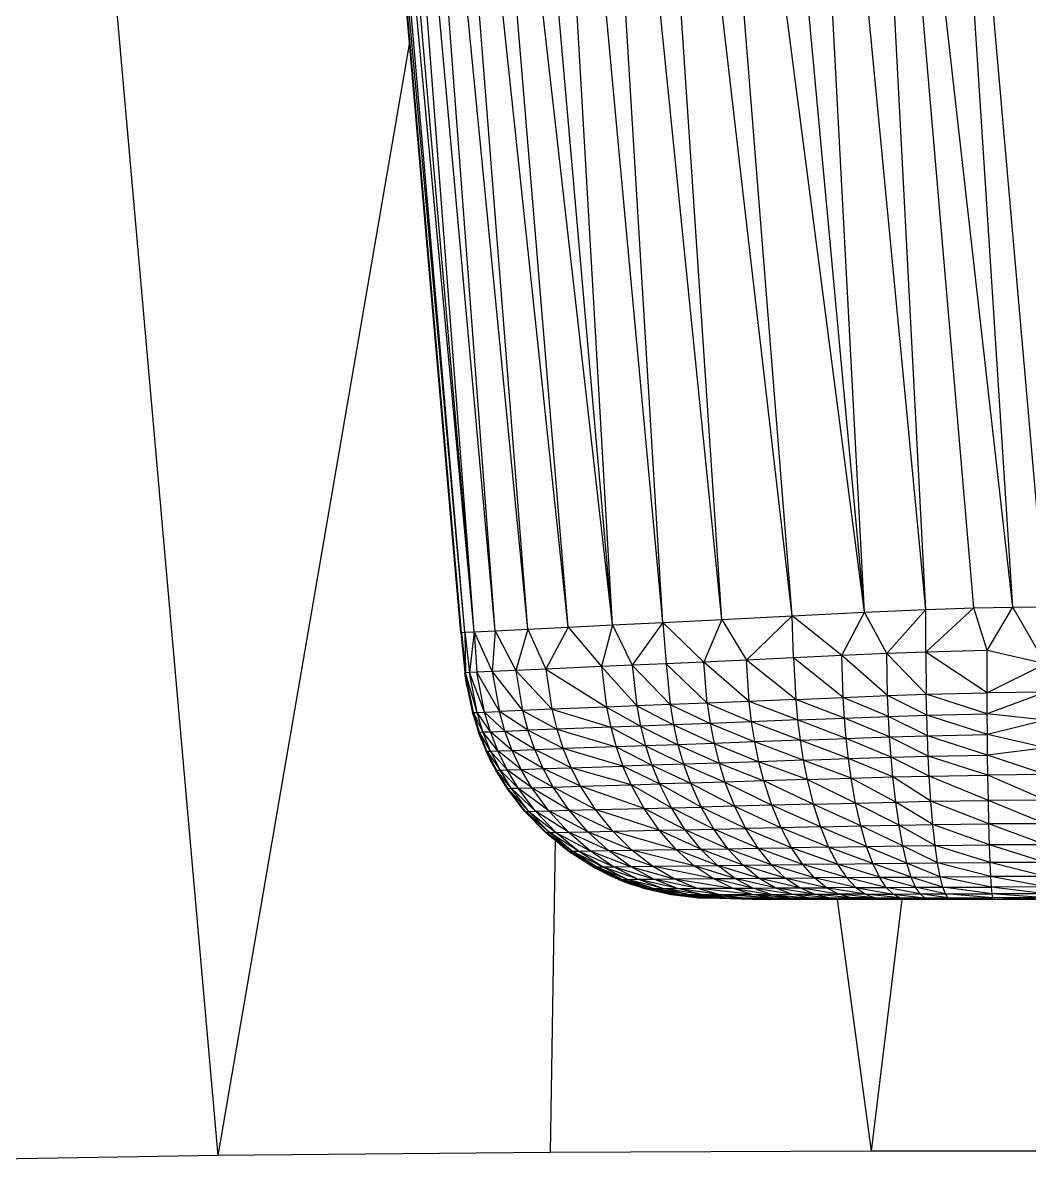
# Model space of a CAD drawing. Extents: x -94 to 59, y -4 to 130.
# Drawn here: x -20.708 to -17.267, y 122.623 to 126.515 of the extents above; entities that cross this region are included whole.
import ezdxf

# ---------------------------------------------------------------- set-up
doc = ezdxf.new("R2010")
doc.units = 0
doc.layers.get('0').update_dxf_attribs({"linetype": 'continuous'})

# ---------------------------------------------------------------- blocks, each defined once
blk = doc.blocks.new('SHAPE2DVIEW')
at = {"color": 0}
for p, q in [((-20.6814, 129.8851), (-20.0411, 122.6428)), ((-19.6493, 129.4404), (-19.2111, 124.431)), ((-19.6493, 129.4404), (-19.211, 124.4309)), ((-19.1973, 124.4314), (-19.6456, 129.4404)), ((-19.2081, 124.431), (-19.6456, 129.4404)), ((-19.211, 124.4309), (-19.6456, 129.4404)), ((-19.1654, 124.4328), (-19.6305, 129.4405)), ((-19.1973, 124.4314), (-19.6305, 129.4405)), ((-19.1654, 124.4328), (-19.5987, 129.4406)), ((-19.0935, 124.4365), (-19.5453, 129.4406)), ((-19.1654, 124.4328), (-19.5453, 129.4406)), ((-18.9812, 124.4424), (-19.4699, 129.4406)), ((-19.0935, 124.4365), (-19.4699, 129.4406)), ((-18.8434, 124.4494), (-19.3741, 129.4405)), ((-18.9812, 124.4424), (-19.3741, 129.4405)), ((-18.6919, 124.4566), (-19.2595, 129.4403)), ((-18.8434, 124.4494), (-19.2595, 129.4403)), ((-18.6919, 124.4566), (-19.1278, 129.4399)), ((-18.5202, 124.4647), (-18.9804, 129.4393)), ((-18.6919, 124.4566), (-18.9804, 129.4393)), ((-18.3178, 124.4748), (-18.8206, 129.4384)), ((-18.5202, 124.4647), (-18.8206, 129.4384)), ((-18.0779, 124.4875), (-18.6507, 129.4369)), ((-18.3178, 124.4748), (-18.6507, 129.4369)), ((-17.8304, 124.5004), (-18.4719, 129.4349)), ((-18.0779, 124.4875), (-18.4719, 129.4349)), ((-17.8304, 124.5004), (-18.2866, 129.4324)), ((-17.6212, 124.5096), (-18.091, 129.43)), ((-17.8304, 124.5004), (-18.091, 129.43)), ((-17.3232, 124.5174), (-17.878, 129.4284)), ((-17.4566, 124.5149), (-17.878, 129.4284)), ((-17.6212, 124.5096), (-17.878, 129.4284)), ((-17.2111, 124.5181), (-17.6407, 129.4285)), ((-17.3232, 124.5174), (-17.6407, 129.4285)), ((-19.3871, 126.4423), (-20.0411, 122.6428)), ((-17.4566, 124.5149), (-17.3232, 124.5174)), ((-17.4114, 124.3697), (-17.3232, 124.5174)), ((-17.3232, 124.5174), (-17.2111, 124.5181)), ((-17.2111, 124.3232), (-17.3232, 124.5174)), ((-18.3178, 124.4748), (-18.0779, 124.4875)), ((-18.234, 124.3363), (-18.0779, 124.4875)), ((-18.0779, 124.4875), (-17.8304, 124.5004)), ((-17.9078, 124.352), (-18.0779, 124.4875)), ((-18.0726, 124.3442), (-18.0779, 124.4875)), ((-17.9078, 124.352), (-17.8304, 124.5004)), ((-17.8304, 124.5004), (-17.6212, 124.5096)), ((-17.7541, 124.3589), (-17.8304, 124.5004)), ((-17.7541, 124.3589), (-17.6212, 124.5096)), ((-17.6212, 124.5096), (-17.4566, 124.5149)), ((-17.6209, 124.364), (-17.6212, 124.5096)), ((-17.6209, 124.364), (-17.4566, 124.5149)), ((-17.4114, 124.3697), (-17.4566, 124.5149)), ((-19.0935, 124.4365), (-18.9812, 124.4424)), ((-18.9812, 124.4424), (-19.0224, 124.301)), ((-18.9812, 124.4424), (-18.8434, 124.4494)), ((-18.9812, 124.4424), (-18.9197, 124.3058)), ((-18.8434, 124.4494), (-18.9197, 124.3058)), ((-18.8434, 124.4494), (-18.6919, 124.4566)), ((-18.8434, 124.4494), (-18.7296, 124.3142)), ((-18.6919, 124.4566), (-18.7296, 124.3142)), ((-18.6919, 124.4566), (-18.5202, 124.4647)), ((-18.6919, 124.4566), (-18.6244, 124.3187)), ((-18.5202, 124.4647), (-18.6244, 124.3187)), ((-18.5202, 124.4647), (-18.3178, 124.4748)), ((-18.5202, 124.4647), (-18.5088, 124.3237)), ((-18.5202, 124.4647), (-18.3797, 124.3295)), ((-18.3178, 124.4748), (-18.3797, 124.3295)), ((-18.3178, 124.4748), (-18.234, 124.3363)), ((-19.2111, 124.431), (-19.1968, 124.2932)), ((-19.2111, 124.431), (-19.211, 124.4309)), ((-19.211, 124.4309), (-19.2081, 124.431)), ((-19.211, 124.4309), (-19.1968, 124.2932)), ((-19.211, 124.4309), (-19.1941, 124.2932)), ((-19.2081, 124.431), (-19.1973, 124.4314)), ((-19.2081, 124.431), (-19.1941, 124.2932)), ((-19.1973, 124.4314), (-19.1654, 124.4328)), ((-19.1973, 124.4314), (-19.1941, 124.2932)), ((-19.1973, 124.4314), (-19.1813, 124.2936)), ((-19.1654, 124.4328), (-19.1813, 124.2936)), ((-19.1654, 124.4328), (-19.0935, 124.4365)), ((-19.1654, 124.4328), (-19.1554, 124.2947)), ((-19.1654, 124.4328), (-19.1035, 124.2971)), ((-19.0935, 124.4365), (-19.1035, 124.2971)), ((-19.0935, 124.4365), (-19.0224, 124.301)), ((-17.6209, 124.364), (-17.7541, 124.3589)), ((-17.4114, 124.3697), (-17.6209, 124.364)), ((-17.411, 124.2247), (-17.6209, 124.364)), ((-17.6209, 124.364), (-17.6193, 124.2196)), ((-17.2111, 124.3232), (-17.4114, 124.3697)), ((-17.411, 124.2247), (-17.4114, 124.3697)), ((-18.5088, 124.3237), (-18.6244, 124.3187)), ((-18.3797, 124.3295), (-18.5088, 124.3237)), ((-18.5088, 124.3237), (-18.495, 124.184)), ((-18.5088, 124.3237), (-18.3679, 124.1891)), ((-18.234, 124.3363), (-18.3797, 124.3295)), ((-18.2245, 124.1952), (-18.3797, 124.3295)), ((-18.3679, 124.1891), (-18.3797, 124.3295)), ((-18.0726, 124.3442), (-18.234, 124.3363)), ((-18.0656, 124.2021), (-18.234, 124.3363)), ((-18.2245, 124.1952), (-18.234, 124.3363)), ((-17.9078, 124.352), (-18.0726, 124.3442)), ((-18.0726, 124.3442), (-18.0656, 124.2021)), ((-17.9031, 124.209), (-18.0726, 124.3442)), ((-17.7541, 124.3589), (-17.9078, 124.352)), ((-17.7512, 124.2151), (-17.9078, 124.352)), ((-17.9031, 124.209), (-17.9078, 124.352)), ((-17.6193, 124.2196), (-17.7541, 124.3589)), ((-17.7512, 124.2151), (-17.7541, 124.3589)), ((-17.2111, 124.3232), (-17.411, 124.2247)), ((-19.1968, 124.2932), (-19.1705, 124.1572)), ((-19.1898, 124.2477), (-19.1968, 124.2932)), ((-19.1941, 124.2932), (-19.1968, 124.2932)), ((-19.1678, 124.1573), (-19.1968, 124.2932)), ((-19.1813, 124.2936), (-19.1941, 124.2932)), ((-19.1551, 124.1576), (-19.1941, 124.2932)), ((-19.1678, 124.1573), (-19.1941, 124.2932)), ((-19.1554, 124.2947), (-19.1813, 124.2936)), ((-19.1297, 124.1585), (-19.1813, 124.2936)), ((-19.1551, 124.1576), (-19.1813, 124.2936)), ((-19.1035, 124.2971), (-19.1554, 124.2947)), ((-19.0789, 124.1607), (-19.1554, 124.2947)), ((-19.1297, 124.1585), (-19.1554, 124.2947)), ((-19.0224, 124.301), (-19.1035, 124.2971)), ((-19.1035, 124.2971), (-19.0789, 124.1607)), ((-19.1035, 124.2971), (-18.9995, 124.1641)), ((-18.9197, 124.3058), (-19.0224, 124.301)), ((-19.0224, 124.301), (-18.9995, 124.1641)), ((-19.0224, 124.301), (-18.8989, 124.1683)), ((-18.7296, 124.3142), (-18.9197, 124.3058)), ((-18.9197, 124.3058), (-18.8989, 124.1683)), ((-18.9197, 124.3058), (-18.7122, 124.1757)), ((-18.6244, 124.3187), (-18.7296, 124.3142)), ((-18.7296, 124.3142), (-18.7122, 124.1757)), ((-18.7296, 124.3142), (-18.6088, 124.1796)), ((-18.6244, 124.3187), (-18.6088, 124.1796)), ((-18.6244, 124.3187), (-18.495, 124.184)), ((-19.1898, 124.2477), (-19.1705, 124.1572)), ((-18.0656, 124.2021), (-17.9031, 124.209)), ((-17.9031, 124.209), (-17.7512, 124.2151)), ((-17.7484, 124.1439), (-17.9031, 124.209)), ((-17.8987, 124.1383), (-17.9031, 124.209)), ((-17.7512, 124.2151), (-17.6193, 124.2196)), ((-17.6177, 124.1481), (-17.7512, 124.2151)), ((-17.7484, 124.1439), (-17.7512, 124.2151)), ((-17.6193, 124.2196), (-17.411, 124.2247)), ((-17.4106, 124.1528), (-17.6193, 124.2196)), ((-17.6177, 124.1481), (-17.6193, 124.2196)), ((-17.2111, 124.2266), (-17.411, 124.2247)), ((-17.4106, 124.1528), (-17.411, 124.2247)), ((-17.2111, 124.2266), (-17.4106, 124.1528)), ((-18.8989, 124.1683), (-18.9995, 124.1641)), ((-18.7122, 124.1757), (-18.8989, 124.1683)), ((-18.8989, 124.1683), (-18.8822, 124.1005)), ((-18.8989, 124.1683), (-18.6979, 124.1073)), ((-18.6088, 124.1796), (-18.7122, 124.1757)), ((-18.7122, 124.1757), (-18.6979, 124.1073)), ((-18.7122, 124.1757), (-18.5958, 124.111)), ((-18.495, 124.184), (-18.6088, 124.1796)), ((-18.6088, 124.1796), (-18.5958, 124.111)), ((-18.6088, 124.1796), (-18.4835, 124.1151)), ((-18.3679, 124.1891), (-18.495, 124.184)), ((-18.495, 124.184), (-18.4835, 124.1151)), ((-18.495, 124.184), (-18.3579, 124.1198)), ((-18.2245, 124.1952), (-18.3679, 124.1891)), ((-18.3679, 124.1891), (-18.3579, 124.1198)), ((-18.3679, 124.1891), (-18.2163, 124.1254)), ((-18.0656, 124.2021), (-18.2245, 124.1952)), ((-18.0593, 124.1318), (-18.2245, 124.1952)), ((-18.2163, 124.1254), (-18.2245, 124.1952)), ((-18.0656, 124.2021), (-18.0593, 124.1318)), ((-17.8987, 124.1383), (-18.0656, 124.2021)), ((-19.1705, 124.1572), (-19.1678, 124.1573)), ((-19.1705, 124.1572), (-19.15, 124.0903)), ((-19.1473, 124.0903), (-19.1705, 124.1572)), ((-19.1678, 124.1573), (-19.1551, 124.1576)), ((-19.1348, 124.0907), (-19.1678, 124.1573)), ((-19.1473, 124.0903), (-19.1678, 124.1573)), ((-19.1551, 124.1576), (-19.1297, 124.1585)), ((-19.1097, 124.0915), (-19.1551, 124.1576)), ((-19.1348, 124.0907), (-19.1551, 124.1576)), ((-19.1297, 124.1585), (-19.0789, 124.1607)), ((-19.0597, 124.0935), (-19.1297, 124.1585)), ((-19.1097, 124.0915), (-19.1297, 124.1585)), ((-18.9995, 124.1641), (-19.0789, 124.1607)), ((-18.9814, 124.0966), (-19.0789, 124.1607)), ((-19.0597, 124.0935), (-19.0789, 124.1607)), ((-18.9995, 124.1641), (-18.9814, 124.0966)), ((-18.9995, 124.1641), (-18.8822, 124.1005)), ((-18.0593, 124.1318), (-18.2163, 124.1254)), ((-18.0593, 124.1318), (-17.8987, 124.1383)), ((-18.0593, 124.1318), (-18.0508, 124.0624)), ((-17.8927, 124.0683), (-18.0593, 124.1318)), ((-17.8987, 124.1383), (-17.7484, 124.1439)), ((-17.7446, 124.0735), (-17.8987, 124.1383)), ((-17.8927, 124.0683), (-17.8987, 124.1383)), ((-17.7484, 124.1439), (-17.6177, 124.1481)), ((-17.6155, 124.0773), (-17.7484, 124.1439)), ((-17.7446, 124.0735), (-17.7484, 124.1439)), ((-17.6177, 124.1481), (-17.4106, 124.1528)), ((-17.41, 124.0817), (-17.6177, 124.1481)), ((-17.6155, 124.0773), (-17.6177, 124.1481)), ((-17.2111, 124.1307), (-17.4106, 124.1528)), ((-17.41, 124.0817), (-17.4106, 124.1528)), ((-17.2111, 124.1307), (-17.41, 124.0817)), ((-19.15, 124.0903), (-19.1238, 124.0245)), ((-19.1419, 124.0684), (-19.15, 124.0903)), ((-19.15, 124.0903), (-19.1473, 124.0903)), ((-19.1211, 124.0245), (-19.15, 124.0903)), ((-19.1473, 124.0903), (-19.1348, 124.0907)), ((-19.1088, 124.0248), (-19.1473, 124.0903)), ((-19.1211, 124.0245), (-19.1473, 124.0903)), ((-19.1348, 124.0907), (-19.1097, 124.0915)), ((-19.084, 124.0256), (-19.1348, 124.0907)), ((-19.1088, 124.0248), (-19.1348, 124.0907)), ((-19.1097, 124.0915), (-19.0597, 124.0935)), ((-19.0349, 124.0274), (-19.1097, 124.0915)), ((-19.084, 124.0256), (-19.1097, 124.0915)), ((-19.0597, 124.0935), (-18.9814, 124.0966)), ((-18.958, 124.0302), (-19.0597, 124.0935)), ((-19.0349, 124.0274), (-19.0597, 124.0935)), ((-18.8822, 124.1005), (-18.9814, 124.0966)), ((-18.8606, 124.0338), (-18.9814, 124.0966)), ((-18.958, 124.0302), (-18.9814, 124.0966)), ((-18.6979, 124.1073), (-18.8822, 124.1005)), ((-18.8822, 124.1005), (-18.8606, 124.0338)), ((-18.8822, 124.1005), (-18.6793, 124.04)), ((-18.5958, 124.111), (-18.6979, 124.1073)), ((-18.6979, 124.1073), (-18.6793, 124.04)), ((-18.6979, 124.1073), (-18.5788, 124.0434)), ((-18.4835, 124.1151), (-18.5958, 124.111)), ((-18.5958, 124.111), (-18.5788, 124.0434)), ((-18.5958, 124.111), (-18.4682, 124.0471)), ((-18.3579, 124.1198), (-18.4835, 124.1151)), ((-18.4835, 124.1151), (-18.4682, 124.0471)), ((-18.4835, 124.1151), (-18.3446, 124.0514)), ((-18.2163, 124.1254), (-18.3579, 124.1198)), ((-18.3579, 124.1198), (-18.3446, 124.0514)), ((-18.3579, 124.1198), (-18.2053, 124.0565)), ((-18.0508, 124.0624), (-18.2163, 124.1254)), ((-18.2053, 124.0565), (-18.2163, 124.1254)), ((-19.1419, 124.0684), (-19.1238, 124.0245)), ((-18.3446, 124.0514), (-18.4682, 124.0471)), ((-18.2053, 124.0565), (-18.3446, 124.0514)), ((-18.3446, 124.0514), (-18.3278, 123.9844)), ((-18.3446, 124.0514), (-18.1912, 123.989)), ((-18.0508, 124.0624), (-18.2053, 124.0565)), ((-18.04, 123.9943), (-18.2053, 124.0565)), ((-18.1912, 123.989), (-18.2053, 124.0565)), ((-18.0508, 124.0624), (-17.8927, 124.0683)), ((-18.0508, 124.0624), (-18.04, 123.9943)), ((-17.885, 123.9996), (-18.0508, 124.0624)), ((-17.8927, 124.0683), (-17.7446, 124.0735)), ((-17.7396, 124.0043), (-17.8927, 124.0683)), ((-17.885, 123.9996), (-17.8927, 124.0683)), ((-17.7446, 124.0735), (-17.6155, 124.0773)), ((-17.6126, 124.0078), (-17.7446, 124.0735)), ((-17.7396, 124.0043), (-17.7446, 124.0735)), ((-17.6155, 124.0773), (-17.41, 124.0817)), ((-17.4093, 124.0117), (-17.6155, 124.0773)), ((-17.6126, 124.0078), (-17.6155, 124.0773)), ((-17.2111, 124.0364), (-17.41, 124.0817)), ((-17.4093, 124.0117), (-17.41, 124.0817)), ((-19.1238, 124.0245), (-19.0914, 123.9602)), ((-19.1029, 123.9816), (-19.1238, 124.0245)), ((-19.1238, 124.0245), (-19.0888, 123.9602)), ((-19.1238, 124.0245), (-19.1211, 124.0245)), ((-19.1211, 124.0245), (-19.1088, 124.0248)), ((-19.0888, 123.9602), (-19.1211, 124.0245)), ((-19.1211, 124.0245), (-19.0766, 123.9604)), ((-19.1088, 124.0248), (-19.084, 124.0256)), ((-19.0523, 123.9612), (-19.1088, 124.0248)), ((-19.1088, 124.0248), (-19.0766, 123.9604)), ((-19.084, 124.0256), (-19.0349, 124.0274)), ((-19.0042, 123.9628), (-19.084, 124.0256)), ((-19.0523, 123.9612), (-19.084, 124.0256)), ((-19.0349, 124.0274), (-18.958, 124.0302)), ((-18.9291, 123.9653), (-19.0349, 124.0274)), ((-19.0042, 123.9628), (-19.0349, 124.0274)), ((-18.958, 124.0302), (-18.8606, 124.0338)), ((-18.8338, 123.9686), (-18.958, 124.0302)), ((-18.9291, 123.9653), (-18.958, 124.0302)), ((-18.6793, 124.04), (-18.8606, 124.0338)), ((-18.6561, 123.9741), (-18.8606, 124.0338)), ((-18.8338, 123.9686), (-18.8606, 124.0338)), ((-18.5788, 124.0434), (-18.6793, 124.04)), ((-18.6793, 124.04), (-18.6561, 123.9741)), ((-18.6793, 124.04), (-18.5575, 123.9771)), ((-18.4682, 124.0471), (-18.5788, 124.0434)), ((-18.5788, 124.0434), (-18.5575, 123.9771)), ((-18.5788, 124.0434), (-18.4489, 123.9805)), ((-18.4682, 124.0471), (-18.4489, 123.9805)), ((-18.4682, 124.0471), (-18.3278, 123.9844)), ((-17.6126, 124.0078), (-17.4093, 124.0117)), ((-17.2111, 124.0364), (-17.4093, 124.0117)), ((-17.2111, 123.9449), (-17.4093, 124.0117)), ((-17.4084, 123.9435), (-17.4093, 124.0117)), ((-19.1029, 123.9816), (-19.0914, 123.9602)), ((-18.8338, 123.9686), (-18.6561, 123.9741)), ((-18.5575, 123.9771), (-18.6561, 123.9741)), ((-18.5317, 123.9129), (-18.6561, 123.9741)), ((-18.6281, 123.9102), (-18.6561, 123.9741)), ((-18.4489, 123.9805), (-18.5575, 123.9771)), ((-18.5575, 123.9771), (-18.5317, 123.9129)), ((-18.5575, 123.9771), (-18.4257, 123.9158)), ((-18.3278, 123.9844), (-18.4489, 123.9805)), ((-18.4489, 123.9805), (-18.4257, 123.9158)), ((-18.4489, 123.9805), (-18.3074, 123.9193)), ((-18.1912, 123.989), (-18.3278, 123.9844)), ((-18.3278, 123.9844), (-18.3074, 123.9193)), ((-18.3278, 123.9844), (-18.1742, 123.9234)), ((-18.04, 123.9943), (-18.1912, 123.989)), ((-18.0268, 123.9281), (-18.1912, 123.989)), ((-18.1742, 123.9234), (-18.1912, 123.989)), ((-18.04, 123.9943), (-17.885, 123.9996)), ((-18.04, 123.9943), (-18.0268, 123.9281)), ((-17.8757, 123.9328), (-18.04, 123.9943)), ((-17.885, 123.9996), (-17.7396, 124.0043)), ((-17.7335, 123.9369), (-17.885, 123.9996)), ((-17.8757, 123.9328), (-17.885, 123.9996)), ((-17.7396, 124.0043), (-17.6126, 124.0078)), ((-17.609, 123.94), (-17.7396, 124.0043)), ((-17.7335, 123.9369), (-17.7396, 124.0043)), ((-17.4084, 123.9435), (-17.6126, 124.0078)), ((-17.609, 123.94), (-17.6126, 124.0078)), ((-19.0914, 123.9602), (-19.0501, 123.8979)), ((-19.0527, 123.8979), (-19.0914, 123.9602)), ((-19.0914, 123.9602), (-19.0888, 123.9602)), ((-19.0888, 123.9602), (-19.0766, 123.9604)), ((-19.0381, 123.8981), (-19.0888, 123.9602)), ((-19.0501, 123.8979), (-19.0888, 123.9602)), ((-19.0766, 123.9604), (-19.0523, 123.9612)), ((-19.0144, 123.8988), (-19.0766, 123.9604)), ((-19.0381, 123.8981), (-19.0766, 123.9604)), ((-19.0523, 123.9612), (-19.0042, 123.9628)), ((-18.9676, 123.9002), (-19.0523, 123.9612)), ((-19.0144, 123.8988), (-19.0523, 123.9612)), ((-19.0042, 123.9628), (-18.9291, 123.9653)), ((-18.8944, 123.9025), (-19.0042, 123.9628)), ((-18.9676, 123.9002), (-19.0042, 123.9628)), ((-18.9291, 123.9653), (-18.8338, 123.9686)), ((-18.8015, 123.9053), (-18.9291, 123.9653)), ((-18.8944, 123.9025), (-18.9291, 123.9653)), ((-18.6281, 123.9102), (-18.8338, 123.9686)), ((-18.8015, 123.9053), (-18.8338, 123.9686)), ((-18.0268, 123.9281), (-17.8757, 123.9328)), ((-17.8757, 123.9328), (-17.7335, 123.9369)), ((-17.7237, 123.8512), (-17.8757, 123.9328)), ((-17.8606, 123.8478), (-17.8757, 123.9328)), ((-17.7335, 123.9369), (-17.609, 123.94)), ((-17.6032, 123.8537), (-17.7335, 123.9369)), ((-17.7237, 123.8512), (-17.7335, 123.9369)), ((-17.609, 123.94), (-17.4084, 123.9435)), ((-17.4069, 123.8566), (-17.609, 123.94)), ((-17.6032, 123.8537), (-17.609, 123.94)), ((-17.2111, 123.9449), (-17.4084, 123.9435)), ((-17.2111, 123.8578), (-17.4084, 123.9435)), ((-17.4069, 123.8566), (-17.4084, 123.9435)), ((-19.0527, 123.8979), (-19.0501, 123.8979)), ((-18.9893, 123.8192), (-19.0527, 123.8979)), ((-18.9919, 123.8191), (-19.0527, 123.8979)), ((-19.0501, 123.8979), (-19.0381, 123.8981)), ((-19.0501, 123.8979), (-18.9776, 123.8193)), ((-18.9893, 123.8192), (-19.0501, 123.8979)), ((-19.0381, 123.8981), (-19.0144, 123.8988)), ((-18.9547, 123.8198), (-19.0381, 123.8981)), ((-18.9776, 123.8193), (-19.0381, 123.8981)), ((-19.0144, 123.8988), (-18.9676, 123.9002)), ((-18.9098, 123.821), (-19.0144, 123.8988)), ((-18.9547, 123.8198), (-19.0144, 123.8988)), ((-18.9676, 123.9002), (-18.8944, 123.9025)), ((-18.8397, 123.8229), (-18.9676, 123.9002)), ((-18.9098, 123.821), (-18.9676, 123.9002)), ((-18.8944, 123.9025), (-18.8015, 123.9053)), ((-18.7506, 123.8252), (-18.8944, 123.9025)), ((-18.8397, 123.8229), (-18.8944, 123.9025)), ((-18.8015, 123.9053), (-18.6281, 123.9102)), ((-18.5837, 123.8293), (-18.8015, 123.9053)), ((-18.7506, 123.8252), (-18.8015, 123.9053)), ((-18.6281, 123.9102), (-18.5317, 123.9129)), ((-18.4908, 123.8314), (-18.6281, 123.9102)), ((-18.5837, 123.8293), (-18.6281, 123.9102)), ((-18.4257, 123.9158), (-18.5317, 123.9129)), ((-18.3887, 123.8339), (-18.5317, 123.9129)), ((-18.4908, 123.8314), (-18.5317, 123.9129)), ((-18.3074, 123.9193), (-18.4257, 123.9158)), ((-18.4257, 123.9158), (-18.3887, 123.8339)), ((-18.4257, 123.9158), (-18.2749, 123.8367)), ((-18.1742, 123.9234), (-18.3074, 123.9193)), ((-18.3074, 123.9193), (-18.2749, 123.8367)), ((-18.3074, 123.9193), (-18.147, 123.84)), ((-18.0268, 123.9281), (-18.1742, 123.9234)), ((-18.0056, 123.8439), (-18.1742, 123.9234)), ((-18.147, 123.84), (-18.1742, 123.9234)), ((-18.0268, 123.9281), (-18.0056, 123.8439)), ((-17.8606, 123.8478), (-18.0268, 123.9281)), ((-17.7237, 123.8512), (-17.6032, 123.8537)), ((-17.6032, 123.8537), (-17.4069, 123.8566)), ((-17.4051, 123.7762), (-17.6032, 123.8537)), ((-17.5963, 123.7739), (-17.6032, 123.8537)), ((-17.2111, 123.8578), (-17.4069, 123.8566)), ((-17.2111, 123.7771), (-17.4069, 123.8566)), ((-17.4051, 123.7762), (-17.4069, 123.8566)), ((-18.9919, 123.8191), (-18.9893, 123.8192)), ((-18.9189, 123.7468), (-18.9919, 123.8191)), ((-18.9214, 123.7468), (-18.9919, 123.8191)), ((-18.9893, 123.8192), (-18.9776, 123.8193)), ((-18.9075, 123.747), (-18.9893, 123.8192)), ((-18.9189, 123.7468), (-18.9893, 123.8192)), ((-18.9776, 123.8193), (-18.9547, 123.8198)), ((-18.9776, 123.8193), (-18.8856, 123.7474)), ((-18.9075, 123.747), (-18.9776, 123.8193)), ((-18.9547, 123.8198), (-18.9098, 123.821)), ((-18.8428, 123.7483), (-18.9547, 123.8198)), ((-18.8856, 123.7474), (-18.9547, 123.8198)), ((-18.9098, 123.821), (-18.8397, 123.8229)), ((-18.7762, 123.7497), (-18.9098, 123.821)), ((-18.8428, 123.7483), (-18.9098, 123.821)), ((-18.8397, 123.8229), (-18.7506, 123.8252)), ((-18.6914, 123.7516), (-18.8397, 123.8229)), ((-18.7762, 123.7497), (-18.8397, 123.8229)), ((-18.7506, 123.8252), (-18.5837, 123.8293)), ((-18.5319, 123.7547), (-18.7506, 123.8252)), ((-18.6914, 123.7516), (-18.7506, 123.8252)), ((-18.5837, 123.8293), (-18.4908, 123.8314)), ((-18.4431, 123.7564), (-18.5837, 123.8293)), ((-18.5319, 123.7547), (-18.5837, 123.8293)), ((-18.4908, 123.8314), (-18.3887, 123.8339)), ((-18.3454, 123.7583), (-18.4908, 123.8314)), ((-18.4431, 123.7564), (-18.4908, 123.8314)), ((-18.2749, 123.8367), (-18.3887, 123.8339)), ((-18.2369, 123.7606), (-18.3887, 123.8339)), ((-18.3454, 123.7583), (-18.3887, 123.8339)), ((-18.147, 123.84), (-18.2749, 123.8367)), ((-18.2749, 123.8367), (-18.2369, 123.7606)), ((-18.2749, 123.8367), (-18.1151, 123.7632)), ((-18.0056, 123.8439), (-18.147, 123.84)), ((-17.9808, 123.7662), (-18.147, 123.84)), ((-18.1151, 123.7632), (-18.147, 123.84)), ((-18.0056, 123.8439), (-17.8606, 123.8478)), ((-18.0056, 123.8439), (-17.9808, 123.7662)), ((-17.8429, 123.7693), (-18.0056, 123.8439)), ((-17.8606, 123.8478), (-17.7237, 123.8512)), ((-17.7122, 123.7719), (-17.8606, 123.8478)), ((-17.8429, 123.7693), (-17.8606, 123.8478)), ((-17.5963, 123.7739), (-17.7237, 123.8512)), ((-17.7122, 123.7719), (-17.7237, 123.8512)), ((-17.5963, 123.7739), (-17.4051, 123.7762)), ((-17.2111, 123.7771), (-17.4051, 123.7762)), ((-17.2111, 123.7053), (-17.4051, 123.7762)), ((-17.4032, 123.7046), (-17.4051, 123.7762)), ((-18.9214, 123.7468), (-18.9189, 123.7468)), ((-18.8407, 123.6829), (-18.9214, 123.7468)), ((-18.8431, 123.6829), (-18.9214, 123.7468)), ((-18.9189, 123.7468), (-18.9075, 123.747)), ((-18.8297, 123.6831), (-18.9189, 123.7468)), ((-18.8407, 123.6829), (-18.9189, 123.7468)), ((-18.9075, 123.747), (-18.8856, 123.7474)), ((-18.8088, 123.6833), (-18.9075, 123.747)), ((-18.8297, 123.6831), (-18.9075, 123.747)), ((-18.8856, 123.7474), (-18.8428, 123.7483)), ((-18.8856, 123.7474), (-18.7684, 123.684)), ((-18.8088, 123.6833), (-18.8856, 123.7474)), ((-18.8428, 123.7483), (-18.7762, 123.7497)), ((-18.7056, 123.6851), (-18.8428, 123.7483)), ((-18.7684, 123.684), (-18.8428, 123.7483)), ((-18.7762, 123.7497), (-18.6914, 123.7516)), ((-18.6255, 123.6864), (-18.7762, 123.7497)), ((-18.7056, 123.6851), (-18.7762, 123.7497)), ((-18.6914, 123.7516), (-18.5319, 123.7547)), ((-18.4744, 123.6888), (-18.6914, 123.7516)), ((-18.6255, 123.6864), (-18.6914, 123.7516)), ((-18.5319, 123.7547), (-18.4431, 123.7564)), ((-18.3899, 123.69), (-18.5319, 123.7547)), ((-18.4744, 123.6888), (-18.5319, 123.7547)), ((-18.4431, 123.7564), (-18.3454, 123.7583)), ((-18.2973, 123.6914), (-18.4431, 123.7564)), ((-18.3899, 123.69), (-18.4431, 123.7564)), ((-18.3454, 123.7583), (-18.2369, 123.7606)), ((-18.1944, 123.6931), (-18.3454, 123.7583)), ((-18.2973, 123.6914), (-18.3454, 123.7583)), ((-18.1151, 123.7632), (-18.2369, 123.7606)), ((-18.0795, 123.695), (-18.2369, 123.7606)), ((-18.1944, 123.6931), (-18.2369, 123.7606)), ((-17.9808, 123.7662), (-18.1151, 123.7632)), ((-17.953, 123.6973), (-18.1151, 123.7632)), ((-18.0795, 123.695), (-18.1151, 123.7632)), ((-17.9808, 123.7662), (-17.8429, 123.7693)), ((-17.9808, 123.7662), (-17.953, 123.6973)), ((-17.823, 123.6995), (-17.9808, 123.7662)), ((-17.8429, 123.7693), (-17.7122, 123.7719)), ((-17.6992, 123.7015), (-17.8429, 123.7693)), ((-17.823, 123.6995), (-17.8429, 123.7693)), ((-17.7122, 123.7719), (-17.5963, 123.7739)), ((-17.5885, 123.703), (-17.7122, 123.7719)), ((-17.6992, 123.7015), (-17.7122, 123.7719)), ((-17.4032, 123.7046), (-17.5963, 123.7739)), ((-17.5885, 123.703), (-17.5963, 123.7739)), ((-18.8878, 123.7194), (-18.9049, 122.6534)), ((-17.953, 123.6973), (-17.823, 123.6995)), ((-17.823, 123.6995), (-17.6992, 123.7015)), ((-17.6853, 123.642), (-17.823, 123.6995)), ((-17.8016, 123.6406), (-17.823, 123.6995)), ((-17.6992, 123.7015), (-17.5885, 123.703)), ((-17.5802, 123.643), (-17.6992, 123.7015)), ((-17.6853, 123.642), (-17.6992, 123.7015)), ((-17.5885, 123.703), (-17.4032, 123.7046)), ((-17.401, 123.6442), (-17.5885, 123.703)), ((-17.5802, 123.643), (-17.5885, 123.703)), ((-17.2111, 123.7053), (-17.4032, 123.7046)), ((-17.2111, 123.6446), (-17.4032, 123.7046)), ((-17.401, 123.6442), (-17.4032, 123.7046)), ((-18.8431, 123.6829), (-18.8407, 123.6829)), ((-18.757, 123.6292), (-18.8431, 123.6829)), ((-18.7594, 123.6292), (-18.8431, 123.6829)), ((-18.7595, 123.6293), (-18.8431, 123.6829)), ((-18.8407, 123.6829), (-18.8297, 123.6831)), ((-18.7464, 123.6293), (-18.8407, 123.6829)), ((-18.757, 123.6292), (-18.8407, 123.6829)), ((-18.8297, 123.6831), (-18.8088, 123.6833)), ((-18.7266, 123.6295), (-18.8297, 123.6831)), ((-18.7464, 123.6293), (-18.8297, 123.6831)), ((-18.8088, 123.6833), (-18.7684, 123.684)), ((-18.6887, 123.63), (-18.8088, 123.6833)), ((-18.7266, 123.6295), (-18.8088, 123.6833)), ((-18.7684, 123.684), (-18.7056, 123.6851)), ((-18.7684, 123.684), (-18.63, 123.6307)), ((-18.6887, 123.63), (-18.7684, 123.684)), ((-18.7056, 123.6851), (-18.6255, 123.6864)), ((-18.5549, 123.6316), (-18.7056, 123.6851)), ((-18.63, 123.6307), (-18.7056, 123.6851)), ((-18.6255, 123.6864), (-18.4744, 123.6888)), ((-18.4126, 123.6332), (-18.6255, 123.6864)), ((-18.5549, 123.6316), (-18.6255, 123.6864)), ((-18.4744, 123.6888), (-18.3899, 123.69)), ((-18.3329, 123.6341), (-18.4744, 123.6888)), ((-18.4126, 123.6332), (-18.4744, 123.6888)), ((-18.3899, 123.69), (-18.2973, 123.6914)), ((-18.2455, 123.6351), (-18.3899, 123.69)), ((-18.3329, 123.6341), (-18.3899, 123.69)), ((-18.2973, 123.6914), (-18.1944, 123.6931)), ((-18.1488, 123.6362), (-18.2973, 123.6914)), ((-18.2455, 123.6351), (-18.2973, 123.6914)), ((-18.1944, 123.6931), (-18.0795, 123.695)), ((-18.0412, 123.6375), (-18.1944, 123.6931)), ((-18.1488, 123.6362), (-18.1944, 123.6931)), ((-17.953, 123.6973), (-18.0795, 123.695)), ((-17.9231, 123.6391), (-18.0795, 123.695)), ((-18.0412, 123.6375), (-18.0795, 123.695)), ((-17.953, 123.6973), (-17.9231, 123.6391)), ((-17.8016, 123.6406), (-17.953, 123.6973)), ((-18.7594, 123.6292), (-18.7595, 123.6293)), ((-18.7594, 123.6292), (-18.757, 123.6292)), ((-18.6695, 123.5866), (-18.7594, 123.6292)), ((-18.6718, 123.5866), (-18.7594, 123.6292)), ((-18.672, 123.5867), (-18.7594, 123.6292)), ((-18.7589, 123.629), (-18.6941, 123.5963)), ((-18.757, 123.6292), (-18.7464, 123.6293)), ((-18.6593, 123.5867), (-18.757, 123.6292)), ((-18.6695, 123.5866), (-18.757, 123.6292)), ((-18.7464, 123.6293), (-18.7266, 123.6295)), ((-18.6407, 123.5868), (-18.7464, 123.6293)), ((-18.6593, 123.5867), (-18.7464, 123.6293)), ((-18.7266, 123.6295), (-18.6887, 123.63)), ((-18.6054, 123.5871), (-18.7266, 123.6295)), ((-18.6407, 123.5868), (-18.7266, 123.6295)), ((-18.6887, 123.63), (-18.63, 123.6307)), ((-18.5509, 123.5876), (-18.6887, 123.63)), ((-18.6054, 123.5871), (-18.6887, 123.63)), ((-18.63, 123.6307), (-18.5549, 123.6316)), ((-18.63, 123.6307), (-18.4811, 123.5882)), ((-18.5509, 123.5876), (-18.63, 123.6307)), ((-18.5549, 123.6316), (-18.4126, 123.6332)), ((-18.3479, 123.5892), (-18.5549, 123.6316)), ((-18.4811, 123.5882), (-18.5549, 123.6316)), ((-18.4126, 123.6332), (-18.3329, 123.6341)), ((-18.2731, 123.5897), (-18.4126, 123.6332)), ((-18.3479, 123.5892), (-18.4126, 123.6332)), ((-18.3329, 123.6341), (-18.2455, 123.6351)), ((-18.1913, 123.5903), (-18.3329, 123.6341)), ((-18.2731, 123.5897), (-18.3329, 123.6341)), ((-18.2455, 123.6351), (-18.1488, 123.6362)), ((-18.1011, 123.591), (-18.2455, 123.6351)), ((-18.1913, 123.5903), (-18.2455, 123.6351)), ((-18.1488, 123.6362), (-18.0412, 123.6375)), ((-18.0011, 123.5919), (-18.1488, 123.6362)), ((-18.1011, 123.591), (-18.1488, 123.6362)), ((-17.9231, 123.6391), (-18.0412, 123.6375)), ((-17.8917, 123.5928), (-18.0412, 123.6375)), ((-18.0011, 123.5919), (-18.0412, 123.6375)), ((-17.9231, 123.6391), (-17.8016, 123.6406)), ((-17.9231, 123.6391), (-17.8917, 123.5928)), ((-17.7792, 123.5938), (-17.9231, 123.6391)), ((-17.8016, 123.6406), (-17.6853, 123.642)), ((-17.6706, 123.5947), (-17.8016, 123.6406)), ((-17.7792, 123.5938), (-17.8016, 123.6406)), ((-17.6853, 123.642), (-17.5802, 123.643)), ((-17.5714, 123.5953), (-17.6853, 123.642)), ((-17.6706, 123.5947), (-17.6853, 123.642)), ((-17.5802, 123.643), (-17.401, 123.6442)), ((-17.3988, 123.596), (-17.5802, 123.643)), ((-17.5714, 123.5953), (-17.5802, 123.643)), ((-17.2111, 123.6446), (-17.401, 123.6442)), ((-17.2111, 123.5963), (-17.401, 123.6442)), ((-17.3988, 123.596), (-17.401, 123.6442)), ((-18.672, 123.5867), (-18.6941, 123.5963)), ((-18.672, 123.5867), (-18.6941, 123.5963)), ((-18.672, 123.5867), (-18.6272, 123.5696)), ((-18.672, 123.5867), (-18.6272, 123.5696)), ((-18.6718, 123.5866), (-18.672, 123.5867)), ((-18.6718, 123.5866), (-18.6695, 123.5866)), ((-18.5797, 123.5554), (-18.6718, 123.5866)), ((-18.6718, 123.5866), (-18.582, 123.5554)), ((-18.6695, 123.5866), (-18.6593, 123.5867)), ((-18.57, 123.5554), (-18.6695, 123.5866)), ((-18.5797, 123.5554), (-18.6695, 123.5866)), ((-18.6593, 123.5867), (-18.6407, 123.5868)), ((-18.5525, 123.5555), (-18.6593, 123.5867)), ((-18.57, 123.5554), (-18.6593, 123.5867)), ((-18.6407, 123.5868), (-18.6054, 123.5871)), ((-18.5199, 123.5556), (-18.6407, 123.5868)), ((-18.5525, 123.5555), (-18.6407, 123.5868)), ((-18.6054, 123.5871), (-18.5509, 123.5876)), ((-18.4697, 123.5559), (-18.6054, 123.5871)), ((-18.5199, 123.5556), (-18.6054, 123.5871)), ((-18.5509, 123.5876), (-18.4811, 123.5882)), ((-18.4053, 123.5562), (-18.5509, 123.5876)), ((-18.4697, 123.5559), (-18.5509, 123.5876)), ((-18.4811, 123.5882), (-18.3479, 123.5892)), ((-18.4811, 123.5882), (-18.2815, 123.5568)), ((-18.4053, 123.5562), (-18.4811, 123.5882)), ((-18.3479, 123.5892), (-18.2731, 123.5897)), ((-18.2117, 123.5571), (-18.3479, 123.5892)), ((-18.2815, 123.5568), (-18.3479, 123.5892)), ((-18.2731, 123.5897), (-18.1913, 123.5903)), ((-18.1356, 123.5574), (-18.2731, 123.5897)), ((-18.2117, 123.5571), (-18.2731, 123.5897)), ((-18.1913, 123.5903), (-18.1011, 123.591)), ((-18.052, 123.5578), (-18.1913, 123.5903)), ((-18.1356, 123.5574), (-18.1913, 123.5903)), ((-18.1011, 123.591), (-18.0011, 123.5919)), ((-17.9598, 123.5583), (-18.1011, 123.591)), ((-18.052, 123.5578), (-18.1011, 123.591)), ((-17.8917, 123.5928), (-18.0011, 123.5919)), ((-17.8595, 123.5588), (-18.0011, 123.5919)), ((-17.9598, 123.5583), (-18.0011, 123.5919)), ((-17.8917, 123.5928), (-17.7792, 123.5938)), ((-17.8917, 123.5928), (-17.8595, 123.5588)), ((-17.7561, 123.5593), (-17.8917, 123.5928)), ((-17.7792, 123.5938), (-17.6706, 123.5947)), ((-17.6555, 123.5598), (-17.7792, 123.5938)), ((-17.7561, 123.5593), (-17.7792, 123.5938)), ((-17.6706, 123.5947), (-17.5714, 123.5953)), ((-17.5623, 123.5602), (-17.6706, 123.5947)), ((-17.6555, 123.5598), (-17.6706, 123.5947)), ((-17.5714, 123.5953), (-17.3988, 123.596)), ((-17.3965, 123.5606), (-17.5714, 123.5953)), ((-17.5623, 123.5602), (-17.5714, 123.5953)), ((-17.2111, 123.5963), (-17.3988, 123.596)), ((-17.2111, 123.5607), (-17.3988, 123.596)), ((-17.3965, 123.5606), (-17.3988, 123.596)), ((-18.6364, 123.5743), (-18.5821, 123.5554)), ((-18.5821, 123.5554), (-18.6272, 123.5696)), ((-18.5821, 123.5554), (-18.6272, 123.5696)), ((-18.6113, 123.5655), (-18.6113, 123.5656)), ((-18.5821, 123.5554), (-18.582, 123.5554)), ((-18.582, 123.5554), (-18.4909, 123.5347)), ((-18.582, 123.5554), (-18.5797, 123.5554)), ((-18.4887, 123.5347), (-18.582, 123.5554)), ((-18.5797, 123.5554), (-18.57, 123.5554)), ((-18.4793, 123.5348), (-18.5797, 123.5554)), ((-18.4887, 123.5347), (-18.5797, 123.5554)), ((-18.57, 123.5554), (-18.5525, 123.5555)), ((-18.463, 123.5348), (-18.57, 123.5554)), ((-18.4793, 123.5348), (-18.57, 123.5554)), ((-18.5525, 123.5555), (-18.5199, 123.5556)), ((-18.4332, 123.5349), (-18.5525, 123.5555)), ((-18.463, 123.5348), (-18.5525, 123.5555)), ((-18.5298, 123.5436), (-18.491, 123.5348)), ((-18.5199, 123.5556), (-18.4697, 123.5559)), ((-18.3874, 123.535), (-18.5199, 123.5556)), ((-18.4332, 123.5349), (-18.5199, 123.5556)), ((-18.4697, 123.5559), (-18.4053, 123.5562)), ((-18.3284, 123.5351), (-18.4697, 123.5559)), ((-18.3874, 123.535), (-18.4697, 123.5559)), ((-18.4053, 123.5562), (-18.2815, 123.5568)), ((-18.2141, 123.5354), (-18.4053, 123.5562)), ((-18.3284, 123.5351), (-18.4053, 123.5562)), ((-18.2815, 123.5568), (-18.2117, 123.5571)), ((-18.2815, 123.5568), (-18.1494, 123.5355)), ((-18.2141, 123.5354), (-18.2815, 123.5568)), ((-18.2117, 123.5571), (-18.1356, 123.5574)), ((-18.079, 123.5357), (-18.2117, 123.5571)), ((-18.1494, 123.5355), (-18.2117, 123.5571)), ((-18.1356, 123.5574), (-18.052, 123.5578)), ((-18.0021, 123.5358), (-18.1356, 123.5574)), ((-18.079, 123.5357), (-18.1356, 123.5574)), ((-18.052, 123.5578), (-17.9598, 123.5583)), ((-17.9179, 123.536), (-18.052, 123.5578)), ((-18.0021, 123.5358), (-18.052, 123.5578)), ((-17.8595, 123.5588), (-17.9598, 123.5583)), ((-17.8267, 123.5363), (-17.9598, 123.5583)), ((-17.9179, 123.536), (-17.9598, 123.5583)), ((-17.8595, 123.5588), (-17.7561, 123.5593)), ((-17.8595, 123.5588), (-17.8267, 123.5363)), ((-17.8595, 123.5588), (-17.7326, 123.5365)), ((-17.7561, 123.5593), (-17.6555, 123.5598)), ((-17.6402, 123.5368), (-17.7561, 123.5593)), ((-17.7326, 123.5365), (-17.7561, 123.5593)), ((-17.6555, 123.5598), (-17.5623, 123.5602)), ((-17.5531, 123.5369), (-17.6555, 123.5598)), ((-17.6402, 123.5368), (-17.6555, 123.5598)), ((-17.5623, 123.5602), (-17.3965, 123.5606)), ((-17.3942, 123.5371), (-17.5623, 123.5602)), ((-17.5531, 123.5369), (-17.5623, 123.5602)), ((-17.2111, 123.5607), (-17.3965, 123.5606)), ((-17.2111, 123.5372), (-17.3965, 123.5606)), ((-17.3942, 123.5371), (-17.3965, 123.5606)), ((-18.491, 123.5348), (-18.4912, 123.5348)), ((-18.491, 123.5348), (-18.4909, 123.5347)), ((-18.4909, 123.5347), (-18.491, 123.5348)), ((-18.4909, 123.5347), (-18.397, 123.5233)), ((-18.3992, 123.5233), (-18.4909, 123.5347)), ((-18.4887, 123.5347), (-18.4909, 123.5347)), ((-18.4887, 123.5347), (-18.4793, 123.5348)), ((-18.397, 123.5233), (-18.4887, 123.5347)), ((-18.4887, 123.5347), (-18.3881, 123.5233)), ((-18.4793, 123.5348), (-18.463, 123.5348)), ((-18.373, 123.5233), (-18.4793, 123.5348)), ((-18.4793, 123.5348), (-18.3881, 123.5233)), ((-18.463, 123.5348), (-18.4332, 123.5349)), ((-18.3459, 123.5233), (-18.463, 123.5348)), ((-18.373, 123.5233), (-18.463, 123.5348)), ((-18.4619, 123.5311), (-18.3993, 123.5233)), ((-18.4332, 123.5349), (-18.3874, 123.535)), ((-18.3045, 123.5234), (-18.4332, 123.5349)), ((-18.3459, 123.5233), (-18.4332, 123.5349)), ((-18.3993, 123.5233), (-18.3992, 123.5233)), ((-18.3992, 123.5233), (-18.397, 123.5233)), ((-18.2125, 123.5181), (-18.3992, 123.5233)), ((-18.2149, 123.5181), (-18.3992, 123.5233)), ((-18.397, 123.5233), (-18.3881, 123.5233)), ((-18.2125, 123.5181), (-18.397, 123.5233)), ((-18.3881, 123.5233), (-18.373, 123.5233)), ((-18.1903, 123.5181), (-18.3881, 123.5233)), ((-18.2125, 123.5181), (-18.3881, 123.5233)), ((-18.3874, 123.535), (-18.3284, 123.5351)), ((-18.2509, 123.5234), (-18.3874, 123.535)), ((-18.3045, 123.5234), (-18.3874, 123.535)), ((-18.373, 123.5233), (-18.3459, 123.5233)), ((-18.1903, 123.5181), (-18.373, 123.5233)), ((-18.3459, 123.5233), (-18.3045, 123.5234)), ((-18.1613, 123.5181), (-18.3459, 123.5233)), ((-18.1903, 123.5181), (-18.3459, 123.5233)), ((-18.3284, 123.5351), (-18.2141, 123.5354)), ((-18.1462, 123.5235), (-18.3284, 123.5351)), ((-18.2509, 123.5234), (-18.3284, 123.5351)), ((-18.3045, 123.5234), (-18.2509, 123.5234)), ((-18.1163, 123.5181), (-18.3045, 123.5234)), ((-18.1613, 123.5181), (-18.3045, 123.5234)), ((-18.2509, 123.5234), (-18.1462, 123.5235)), ((-18.0577, 123.5181), (-18.2509, 123.5234)), ((-18.1163, 123.5181), (-18.2509, 123.5234)), ((-18.2125, 123.5181), (-18.2149, 123.5181)), ((-18.2141, 123.5354), (-18.1494, 123.5355)), ((-18.0867, 123.5236), (-18.2141, 123.5354)), ((-18.1462, 123.5235), (-18.2141, 123.5354)), ((-18.1903, 123.5181), (-18.2125, 123.5181)), ((-18.1613, 123.5181), (-18.1903, 123.5181)), ((-18.1163, 123.5181), (-18.1613, 123.5181)), ((-18.1494, 123.5355), (-18.079, 123.5357)), ((-18.1494, 123.5355), (-18.0221, 123.5236)), ((-18.0867, 123.5236), (-18.1494, 123.5355)), ((-18.1462, 123.5235), (-18.0867, 123.5236)), ((-17.9883, 123.5181), (-18.1462, 123.5235)), ((-18.0577, 123.5181), (-18.1462, 123.5235)), ((-18.0577, 123.5181), (-18.1163, 123.5181)), ((-18.0867, 123.5236), (-18.0221, 123.5236)), ((-17.9098, 123.5181), (-18.0867, 123.5236)), ((-17.9883, 123.5181), (-18.0867, 123.5236)), ((-18.079, 123.5357), (-18.0021, 123.5358)), ((-17.9519, 123.5237), (-18.079, 123.5357)), ((-18.0221, 123.5236), (-18.079, 123.5357)), ((-17.9883, 123.5181), (-18.0577, 123.5181)), ((-18.0221, 123.5236), (-17.9519, 123.5237)), ((-17.9098, 123.5181), (-18.0221, 123.5236)), ((-18.0021, 123.5358), (-17.9179, 123.536)), ((-17.8757, 123.5237), (-18.0021, 123.5358)), ((-17.9519, 123.5237), (-18.0021, 123.5358)), ((-17.9098, 123.5181), (-17.9883, 123.5181)), ((-17.9519, 123.5237), (-17.8757, 123.5237)), ((-17.823, 123.5181), (-17.9519, 123.5237)), ((-17.9098, 123.5181), (-17.9519, 123.5237)), ((-17.9238, 123.5181), (-17.8075, 122.6575)), ((-17.8267, 123.5363), (-17.9179, 123.536)), ((-17.7937, 123.5238), (-17.9179, 123.536)), ((-17.8757, 123.5237), (-17.9179, 123.536)), ((-17.823, 123.5181), (-17.9098, 123.5181)), ((-17.7937, 123.5238), (-17.8757, 123.5237)), ((-17.7283, 123.5181), (-17.8757, 123.5237)), ((-17.823, 123.5181), (-17.8757, 123.5237)), ((-17.8267, 123.5363), (-17.7326, 123.5365)), ((-17.8267, 123.5363), (-17.7937, 123.5238)), ((-17.7089, 123.5239), (-17.8267, 123.5363)), ((-17.7283, 123.5181), (-17.823, 123.5181)), ((-17.7025, 123.5181), (-17.8075, 122.6575)), ((-17.7937, 123.5238), (-17.7089, 123.5239)), ((-17.7937, 123.5238), (-17.7283, 123.5181)), ((-17.7326, 123.5365), (-17.6402, 123.5368)), ((-17.7326, 123.5365), (-17.6247, 123.5239)), ((-17.7089, 123.5239), (-17.7326, 123.5365)), ((-17.7283, 123.5181), (-17.7089, 123.5239)), ((-17.6279, 123.5181), (-17.7283, 123.5181)), ((-17.7089, 123.5239), (-17.6247, 123.5239)), ((-17.6279, 123.5181), (-17.7089, 123.5239)), ((-17.6402, 123.5368), (-17.5531, 123.5369)), ((-17.5438, 123.524), (-17.6402, 123.5368)), ((-17.6247, 123.5239), (-17.6402, 123.5368)), ((-17.6279, 123.5181), (-17.5438, 123.524)), ((-17.6279, 123.5181), (-17.6247, 123.5239)), ((-17.4201, 123.5181), (-17.6279, 123.5181)), ((-17.6247, 123.5239), (-17.5438, 123.524)), ((-17.5531, 123.5369), (-17.3942, 123.5371)), ((-17.3918, 123.5241), (-17.5531, 123.5369)), ((-17.5438, 123.524), (-17.5531, 123.5369)), ((-17.5438, 123.524), (-17.3918, 123.5241)), ((-17.4201, 123.5181), (-17.5438, 123.524)), ((-17.4201, 123.5181), (-17.3918, 123.5241)), ((-17.2111, 123.5181), (-17.4201, 123.5181)), ((-17.2111, 123.5372), (-17.3942, 123.5371)), ((-17.2111, 123.5241), (-17.3942, 123.5371)), ((-17.3918, 123.5241), (-17.3942, 123.5371)), ((-17.2111, 123.5241), (-17.3918, 123.5241)), ((-17.2111, 123.5181), (-17.3918, 123.5241)), ((-18.9049, 122.6534), (-20.0411, 122.6428)), ((-17.8075, 122.6575), (-18.9049, 122.6534)), ((-16.7312, 122.6581), (-17.8075, 122.6575)), ((-20.0411, 122.6428), (-21.2311, 122.623))]:
    blk.add_line(p, q, dxfattribs=at)

msp = doc.modelspace()

# ---------------------------------------------------------------- block references
msp.add_blockref('SHAPE2DVIEW', (0, 0))

doc.saveas('drawing.dxf')
